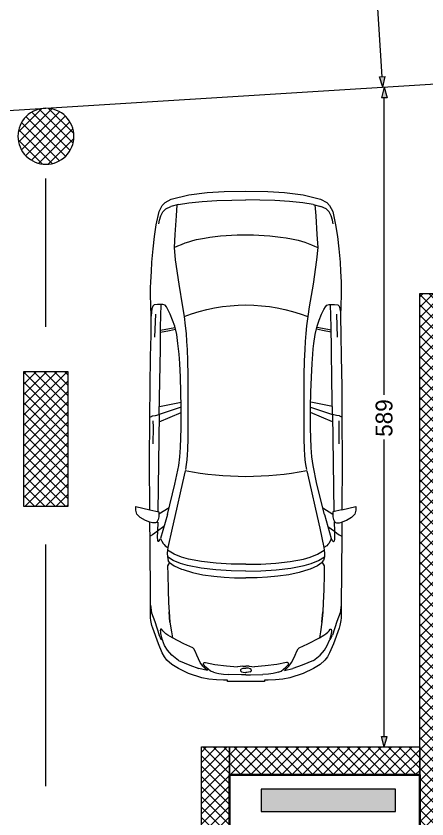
# Model space of a CAD drawing. Header units: millimetres. Extents: x 635850 to 824661, y -5878409 to -5774454.
# Drawn here: x 682583 to 686255, y -5844556 to -5837389 of the extents above; entities that cross this region are included whole.
import ezdxf

# ---------------------------------------------------------------- set-up
doc = ezdxf.new("R2010")
doc.units = ezdxf.units.MM
doc.header["$MEASUREMENT"] = 0
for name, color, linetype, lineweight, true_color in [('A - Ndertesa 4 - 2D Drafting_Pen_No__82', 7, 'Continuous', 20, 0xaaaaaa), ('A - Ndertesa 4 - Dimensionimi Bazik_Pen_No__102', 7, 'Continuous', 13, 0xcccccc), ('A - Ndertesa 4 - Dimensionimi Bazik_Pen_No__82', 7, 'Continuous', 20, 0xaaaaaa), ('A - Ndertesa 4 - Fill Zone_Pen_No__102', 7, 'Continuous', 13, 0xcccccc), ('A - Ndertesa 4 - Veturat_Pen_No__102', 7, 'Continuous', 13, 0xcccccc), ('A - Ndertesa 4 - Vijat e Bodrumeve_Pen_No__82', 7, 'Continuous', 20, 0xaaaaaa)]:
    doc.layers.add(name, color=color, linetype=linetype, lineweight=lineweight, true_color=true_color)
for name, color, linetype in [('A - Ndertesa 4 - Dimensionimi Bazik', 7, 'Continuous'), ('A - Ndertesa 4 - Pllaka meskatit', 7, 'Continuous'), ('A - Ndertesa 4 - Shtyllat', 7, 'Continuous')]:
    doc.layers.add(name, color=color, linetype=linetype)
for name, color, linetype, lineweight in [('A - Ndertesa 4 - Fill Zone_Pen_No__2', 8, 'Continuous', 15), ('A - Ndertesa 4 - Pllaka meskatit_Pen_No__7', 7, 'Continuous', 35), ('A - Ndertesa 4 - Shtyllat_Pen_No__1', 7, 'Continuous', 13), ('A - Ndertesa 4 - Shtyllat_Pen_No__101', 252, 'Continuous', 13)]:
    doc.layers.add(name, color=color, linetype=linetype, lineweight=lineweight)
doc.styles.add('GENERATED_STYLE_1', font='GOTHIC.TTF')
doc.dimstyles.new('GENERATED_STYLE__1', dxfattribs={"dimtxt": 150, "dimasz": 91.78744, "dimexe": 0.18, "dimexo": 0.0625, "dimgap": 0, "dimtad": 0, "dimdec": 0, "dimlfac": 0.1, "dimzin": 0, "dimdsep": 46, "dimtxsty": 'GENERATED_STYLE_1', "dimblk": 'ARROWHEAD_5', "dimblk1": 'ARROWHEAD_5', "dimblk2": 'ARROWHEAD_5', "dimcen": 0.09, "dimse1": 1, "dimse2": 1, "dimclrd": 256, "dimclre": 256, "dimclrt": 256, "dimadec": 0, "dimazin": 0, "dimtfac": 1, "dimtdec": 4, "dimtmove": 0, "dimatfit": 3, "dimfxl": 0, "dimtolj": 1, "dimtzin": 0, "dimarcsym": 0})
pattern_1 = [(45, (664183.82, -5827429.525), (-45.96194, 45.96194), []), (135, (664183.82, -5827429.525), (45.96194, 45.96194), [])]

# ---------------------------------------------------------------- blocks, each defined once
blk = doc.blocks.new('Slab_1', base_point=(672339.8, -5833507))
at = {"layer": 'A - Ndertesa 4 - Pllaka meskatit_Pen_No__7', "color": 7, "linetype": 'Continuous', "lineweight": 35, "flags": 128}
blk.add_lwpolyline([(684489.8, -5846963.8), (686189.9, -5846963.8), (686189.9, -5844163.8), (684489.8, -5844163.8)], close=True, dxfattribs=at)
blk = doc.blocks.new('Column_22', base_point=(682849.8, -5841164.7))
at = {"layer": 'A - Ndertesa 4 - Shtyllat_Pen_No__101', "linetype": 'Continuous', "lineweight": 13}
h = blk.add_hatch(dxfattribs=at)
h.set_pattern_fill('Concrete_Block', color=252, style=0, pattern_type=2)
h.set_pattern_definition(pattern_1)
h.paths.add_polyline_path([(682649.8, -5841764.7), (683049.8, -5841764.7), (683049.8, -5840564.7), (682649.8, -5840564.7)])
at = {"layer": 'A - Ndertesa 4 - Shtyllat_Pen_No__1', "color": 7, "linetype": 'Continuous', "lineweight": 13, "flags": 128}
blk.add_lwpolyline([(682649.8, -5841764.7), (683049.8, -5841764.7), (683049.8, -5840564.7), (682649.8, -5840564.7)], close=True, dxfattribs=at)
blk = doc.blocks.new('Car 05 25_3')
at = {"layer": 'A - Ndertesa 4 - Veturat_Pen_No__102', "color": 254, "linetype": 'Continuous', "lineweight": 13, "true_color": 0xcccccc}
for p, q in [((124.6, 791.4), (129, 820.5)), ((125.7, 743.9), (124.6, 791.4)), ((129, 820.5), (138.9, 832.4)), ((138.9, 832.4), (165.2, 840.3)), ((165.2, 840.3), (194.7, 844.3)), ((194.7, 844.3), (230.8, 845.5)), ((210.9, 809.2), (418.1, 816.2)), ((1115.1, 808.9), (1108.6, 774)), ((1119.5, 833.3), (1115.1, 808.9)), ((1120.2, 836.3), (1119.5, 833.3)), ((1120.7, 838.2), (1120.2, 836.3)), ((1129.9, 858.5), (1120.7, 838.2)), ((1162.6, 830.5), (1220.1, 829.1)), ((1220.1, 829.1), (1369.7, 831.5)), ((1957.8, 858.1), (1977.2, 777.4)), ((2044.5, 783.1), (2063.4, 792.3)), ((2063.4, 792.3), (2070.4, 799.9)), ((2068.7, 787.7), (2065.4, 794.5)), ((2075.3, 835.7), (2067.9, 857.7)), ((2068.7, 787.7), (2148, 790.5)), ((2070.4, 799.9), (2075.2, 809.4)), ((2075.2, 809.4), (2075.3, 835.7)), ((2106.5, 732.2), (2148, 790.5)), ((2148, 790.5), (2166.8, 813.8)), ((2148, 790.5), (2205.6, 792.2)), ((2166.8, 813.8), (2182.3, 834.1)), ((2182.3, 834.1), (2193.2, 856.5)), ((2205.6, 792.2), (2227.2, 791)), ((2227.2, 791), (2232.6, 790)), ((2232.6, 790), (2237.9, 787.3)), ((2808, 852.6), (2876.9, 843.3)), ((2876.9, 843.3), (2954.2, 813.7)), ((2904.1, 832.9), (2905.1, 832.8)), ((2954.2, 813.7), (3075.8, 774.7)), ((-701.1, 743.3), (-729.4, 716.4)), ((-664.9, 761), (-701.1, 743.3)), ((-626.6, 772.5), (-664.9, 761)), ((-594.9, 778.5), (-626.6, 772.5)), ((327.4, 761.9), (125.4, 756.5)), ((132.4, 722.8), (125.7, 743.9)), ((146.7, 710.6), (132.4, 722.8)), ((522, 764.7), (327.4, 761.9)), ((355.3, 762.3), (339.1, 683.1)), ((373.4, 762.6), (357.2, 683.4)), ((813.6, 769.3), (522, 764.7)), ((1108.6, 774), (813.6, 769.3)), ((1036.3, 772.8), (996.5, 578.8)), ((1042, 578), (1107.6, 774)), ((1173.3, 774.9), (1090.3, 577.9)), ((1108.6, 774), (1537.6, 780)), ((1537.6, 780), (1975, 786.1)), ((1939.2, 686.2), (1995.9, 777.4)), ((1977.2, 777.4), (2019.6, 777.4)), ((2000.4, 701.6), (2213.5, 763)), ((2019.6, 777.4), (2044.5, 783.1)), ((2226.6, 769.9), (2213.5, 763)), ((2213.5, 763), (2238.3, 752.2)), ((2234.4, 774), (2226.6, 769.9)), ((2238.5, 776.9), (2234.4, 774)), ((2240.8, 784), (2237.9, 787.3)), ((2238.3, 752.2), (2258.5, 739.7)), ((2238.5, 776.9), (2240.9, 780.5)), ((2240.9, 780.5), (2240.8, 784)), ((2258.5, 739.7), (2269, 731.1)), ((2269, 731.1), (2278.8, 722)), ((2278.8, 722), (2293.8, 697.7)), ((3022.5, 758.3), (3023.7, 762.5)), ((3024.5, 753.7), (3022.5, 758.3)), ((3023.7, 762.5), (3034.6, 765.1)), ((3037.9, 743.5), (3024.5, 753.7)), ((3034.6, 765.1), (3046.9, 763.8)), ((3050.6, 730.7), (3037.9, 743.5)), ((3046.9, 763.8), (3060.9, 762.9)), ((3064.5, 714.6), (3050.6, 730.7)), ((3060.9, 762.9), (3089.9, 757.4)), ((3100.5, 763.1), (3075.8, 774.7)), ((3089.9, 757.4), (3108.4, 751.4)), ((3114.1, 753.3), (3100.5, 763.1)), ((3108.4, 751.4), (3122.9, 746.4)), ((3122.9, 746.4), (3114.1, 753.3)), ((3170.1, 726.6), (3122.9, 746.4)), ((3211.7, 701), (3170.1, 726.6)), ((-768.3, 602.3), (-750.6, 669.8)), ((-729.4, 716.4), (-750.6, 669.8)), ((171.3, 696.6), (146.7, 710.6)), ((212.6, 676.5), (171.3, 696.6)), ((266.3, 654.6), (212.6, 676.5)), ((319.5, 636.4), (266.3, 654.6)), ((339.1, 683.1), (329.6, 633.9)), ((357.2, 683.4), (346.8, 629.5)), ((2000.4, 701.6), (1730.4, 633.8)), ((1952.8, 621.3), (2122, 660)), ((2122, 660), (2293.8, 697.7)), ((2293.8, 697.7), (2317.2, 700.7)), ((2293.8, 697.6), (2293.8, 697.7)), ((2317.2, 700.7), (2345.7, 702.7)), ((2355.1, 639.9), (2317.2, 700.7)), ((2345.7, 702.7), (2378.9, 702)), ((2410.1, 649.1), (2378.9, 702)), ((2378.9, 702), (2410.6, 694.2)), ((2436, 583.2), (2410.1, 649.1)), ((2410.6, 694.2), (2410.6, 694.2)), ((2428.7, 681.7), (2410.6, 694.2)), ((2428.7, 681.7), (2457.3, 700)), ((2428.8, 681.7), (2428.7, 681.7)), ((2428.8, 681.7), (2456.7, 639.8)), ((2457.3, 700), (2535.5, 698)), ((2535.4, 698), (2673.2, 695.5)), ((2535.5, 698), (2535.5, 698)), ((2673.2, 695.5), (2787.2, 691.5)), ((2787.2, 691.5), (2868.4, 687.2)), ((2868.4, 687.2), (2959.7, 679)), ((2959.7, 679), (2868.4, 687.2)), ((2959.7, 679), (3047.2, 666.2)), ((3047.2, 666.2), (3100, 656.6)), ((3077, 697.8), (3064.5, 714.6)), ((3100, 656.6), (3077, 697.8)), ((3152.9, 553.9), (3100, 656.6)), ((3254.3, 663.2), (3211.7, 701)), ((3301.9, 602.8), (3254.3, 663.2)), ((-768.3, 602.3), (-782.8, 510)), ((-764.3, 617.3), (-665.7, 624)), ((-665.7, 624), (-500.9, 634.2)), ((-500.9, 634.2), (-383, 642)), ((-383, 642), (-274.2, 631.3)), ((-274.2, 631.3), (-56.4, 600.5)), ((-56.4, 600.5), (145.9, 566.6)), ((392.7, 617.8), (319.5, 636.4)), ((474.8, 607.1), (392.7, 617.8)), ((521.3, 601.6), (474.8, 607.1)), ((570, 596.8), (521.3, 601.6)), ((652.6, 591), (570, 596.8)), ((772.8, 585), (652.6, 591)), ((907.3, 580.3), (772.8, 585)), ((1042, 578), (907.3, 580.3)), ((1227.8, 577.5), (1042, 578)), ((1316.1, 580.5), (1227.8, 577.5)), ((1403, 584.4), (1316.1, 580.5)), ((1483.9, 590.1), (1403, 584.4)), ((1562, 600.6), (1483.9, 590.1)), ((1730.4, 633.8), (1562, 600.6)), ((1610.7, 544.1), (1779.6, 581.8)), ((1779.6, 581.8), (1952.8, 621.3)), ((2379.8, 575.4), (2355.1, 639.9)), ((2397.3, 514.3), (2379.8, 575.4)), ((2453.6, 521.6), (2436, 583.2)), ((2456.7, 639.8), (2487.2, 574.3)), ((2487.2, 574.3), (2491.8, 562)), ((3301.9, 602.8), (3346, 501.4)), ((-782.8, 510), (-794.5, 390.6)), ((145.9, 566.6), (233.3, 552.3)), ((233.3, 552.3), (315.3, 541.4)), ((315.3, 541.4), (384.3, 535.1)), ((384.3, 535.1), (454.2, 530.4)), ((454.2, 530.4), (526.2, 526.3)), ((526.2, 526.3), (627.7, 521.8)), ((627.7, 521.8), (756.8, 518.1)), ((756.8, 518.1), (1322.6, 518.1)), ((1322.6, 518.1), (1420.5, 521.7)), ((1420.5, 521.7), (1466.6, 524)), ((1466.6, 524), (1510.9, 527.6)), ((1510.9, 527.6), (1554.3, 533.1)), ((1554.3, 533.1), (1596.8, 541)), ((1597.3, 541.2), (1596.7, 540.9)), ((2419.3, 395.7), (2397.3, 514.3)), ((2477.6, 401.1), (2453.6, 521.6)), ((2491.8, 562), (2517.9, 477)), ((3189.6, 475.6), (3152.9, 553.9)), ((2517.9, 477), (2537.5, 384.1)), ((3199.4, 466.8), (3189.6, 475.6)), ((3220.7, 454.4), (3199.4, 466.8)), ((3256.1, 439.2), (3220.7, 454.4)), ((3288.4, 425.1), (3256.1, 439.2)), ((3346, 501.4), (3374.3, 419.6)), ((-794.5, 390.6), (-802.4, 258.7)), ((2433.7, 266.1), (2419.3, 395.7)), ((2493.9, 269.1), (2477.6, 401.1)), ((2537.5, 384.1), (2551.5, 285.6)), ((3319.4, 408.4), (3288.4, 425.1)), ((3353.5, 384.3), (3319.4, 408.4)), ((3321.2, 370.5), (3321, 362.1)), ((3321, 362.1), (3338.3, 276.9)), ((3324.7, 377.3), (3321.2, 370.5)), ((3328.3, 379.6), (3324.7, 377.3)), ((3338.5, 379.5), (3328.3, 379.6)), ((3363.6, 357.8), (3338.5, 379.5)), ((3377.2, 360), (3353.5, 384.3)), ((3391.1, 344.2), (3374.3, 419.6)), ((3391.1, 344.2), (3377.2, 360)), ((3396.7, 315.8), (3363.6, 357.8)), ((3408.1, 289.4), (3396.7, 315.8)), ((3408.1, 289.4), (3413.8, 267.3)), ((-802.4, 258.7), (-806.8, 124.9)), ((2441.6, 132), (2433.7, 266.1)), ((2503.1, 133.2), (2493.9, 269.1)), ((2551.5, 285.6), (2559.7, 193.7)), ((3338.3, 276.9), (3351.9, 172.7)), ((3413.8, 267.3), (3418.5, 242.9)), ((3418.5, 242.9), (3424, 200.7)), ((2559.7, 193.7), (2564.4, 101.2)), ((3351.9, 172.7), (3358.3, 75.9)), ((3424, 200.7), (3427.7, 152)), ((3432.4, 40), (3427.7, 152)), ((-806.8, 124.9), (-808, 0)), ((2444, 0), (2441.6, 132)), ((2506, 0), (2503.1, 133.2)), ((2564.4, 101.2), (2566, 0)), ((3354, 27.9), (3358.3, 75.9)), ((-806.8, -124.9), (-808, 0)), ((2444, 0), (2441.6, -132)), ((2564.4, -101.2), (2566, 0)), ((3354, 27.9), (3354, -0.8)), ((3354, -27.9), (3354, 0.8)), ((3370.9, 11.7), (3370.3, -0.8)), ((3370.9, -11.7), (3370.3, 0.8)), ((3372.5, 23.7), (3370.9, 11.7)), ((3376.3, 39), (3372.5, 23.7)), ((3382, 46.6), (3376.3, 39)), ((3386.2, 48.4), (3382, 46.6)), ((3386.2, 48.4), (3394.3, 48.4)), ((3398.5, 46.6), (3394.3, 48.4)), ((3404.2, 39), (3398.5, 46.6)), ((3404.2, 39), (3408, 23.7)), ((3408, 23.7), (3409.8, 8.1)), ((3409.8, 8.1), (3409.8, 0)), ((3431.8, 57.4), (3431.8, 56.8)), ((3432, 0), (3432.4, 40)), ((3432, 0), (3432.4, -40)), ((2506, 0), (2503.1, -133.2)), ((3354, -27.9), (3358.3, -75.9)), ((3372.5, -23.7), (3370.9, -11.7)), ((3376.3, -39), (3372.5, -23.7)), ((3382, -46.6), (3376.3, -39)), ((3386.2, -48.4), (3382, -46.6)), ((3386.2, -48.4), (3394.3, -48.4)), ((3398.5, -46.6), (3394.3, -48.4)), ((3404.2, -39), (3398.5, -46.6)), ((3404.2, -39), (3408, -23.7)), ((3408, -23.7), (3409.8, -8.1)), ((3409.8, -8.1), (3409.8, 0)), ((3432.4, -40), (3427.7, -152)), ((3431.8, -57.4), (3431.8, -56.8)), ((-802.4, -258.7), (-806.8, -124.9)), ((2441.6, -132), (2433.7, -266.1)), ((2503.1, -133.2), (2493.9, -269.1)), ((2559.7, -193.7), (2564.4, -101.2)), ((3351.9, -172.7), (3358.3, -75.9)), ((2551.5, -285.6), (2559.7, -193.7)), ((3338.3, -276.9), (3351.9, -172.7)), ((3418.5, -242.9), (3424, -200.7)), ((3424, -200.7), (3427.7, -152)), ((-794.5, -390.6), (-802.4, -258.7)), ((2433.7, -266.1), (2419.3, -395.7)), ((2493.9, -269.1), (2477.6, -401.1)), ((2537.5, -384.1), (2551.5, -285.6)), ((3321, -362.1), (3338.3, -276.9)), ((3408.1, -289.4), (3413.8, -267.3)), ((3413.8, -267.3), (3418.5, -242.9)), ((3363.6, -357.8), (3338.5, -379.5)), ((3396.7, -315.8), (3363.6, -357.8)), ((3391.1, -344.2), (3374.3, -419.6)), ((3391.1, -344.2), (3377.2, -360)), ((3408.1, -289.4), (3396.7, -315.8)), ((-782.8, -510), (-794.5, -390.6)), ((2419.3, -395.7), (2397.3, -514.3)), ((2477.6, -401.1), (2453.6, -521.6)), ((2517.9, -477), (2537.5, -384.1)), ((3288.4, -425.1), (3256.1, -439.2)), ((3319.4, -408.4), (3288.4, -425.1)), ((3353.5, -384.3), (3319.4, -408.4)), ((3321.2, -370.5), (3321, -362.1)), ((3324.7, -377.3), (3321.2, -370.5)), ((3328.3, -379.6), (3324.7, -377.3)), ((3338.5, -379.5), (3328.3, -379.6)), ((3346, -501.4), (3374.3, -419.6)), ((3377.2, -360), (3353.5, -384.3)), ((2491.8, -562), (2517.9, -477)), ((3189.6, -475.6), (3152.9, -553.9)), ((3199.4, -466.8), (3189.6, -475.6)), ((3220.7, -454.4), (3199.4, -466.8)), ((3256.1, -439.2), (3220.7, -454.4)), ((3301.9, -602.8), (3346, -501.4)), ((-768.3, -602.3), (-782.8, -510)), ((-56.4, -600.5), (145.9, -566.6)), ((145.9, -566.6), (233.3, -552.3)), ((233.3, -552.3), (315.3, -541.4)), ((315.3, -541.4), (384.3, -535.1)), ((384.3, -535.1), (454.2, -530.4)), ((454.2, -530.4), (526.2, -526.3)), ((526.2, -526.3), (627.7, -521.8)), ((627.7, -521.8), (756.8, -518.1)), ((756.8, -518.1), (1322.6, -518.1)), ((1322.6, -518.1), (1420.5, -521.7)), ((1420.5, -521.7), (1466.6, -524)), ((1466.6, -524), (1510.9, -527.6)), ((1510.9, -527.6), (1554.3, -533.1)), ((1554.3, -533.1), (1596.8, -541)), ((1597.3, -541.2), (1596.7, -540.9)), ((1610.7, -544.1), (1779.6, -581.8)), ((2397.3, -514.3), (2379.8, -575.4)), ((2453.6, -521.6), (2436, -583.2)), ((2487.2, -574.3), (2491.8, -562)), ((3152.9, -553.9), (3100, -656.6)), ((-768.3, -602.3), (-750.6, -669.8)), ((-764.3, -617.3), (-665.7, -624)), ((-665.7, -624), (-500.9, -634.2)), ((-500.9, -634.2), (-383, -642)), ((-383, -642), (-274.2, -631.3)), ((-274.2, -631.3), (-56.4, -600.5)), ((319.5, -636.4), (266.3, -654.6)), ((392.7, -617.8), (319.5, -636.4)), ((339.1, -683.1), (329.6, -633.9)), ((357.2, -683.4), (346.8, -629.5)), ((474.8, -607.1), (392.7, -617.8)), ((521.3, -601.6), (474.8, -607.1)), ((570, -596.8), (521.3, -601.6)), ((652.6, -591), (570, -596.8)), ((772.8, -585), (652.6, -591)), ((907.3, -580.3), (772.8, -585)), ((1042, -578), (907.3, -580.3)), ((1036.3, -772.8), (996.5, -578.8)), ((1227.8, -577.5), (1042, -578)), ((1042, -578), (1107.6, -774)), ((1173.3, -774.9), (1090.3, -577.9)), ((1316.1, -580.5), (1227.8, -577.5)), ((1403, -584.4), (1316.1, -580.5)), ((1483.9, -590.1), (1403, -584.4)), ((1562, -600.6), (1483.9, -590.1)), ((1730.4, -633.8), (1562, -600.6)), ((2000.4, -701.6), (1730.4, -633.8)), ((1779.6, -581.8), (1952.8, -621.3)), ((1952.8, -621.3), (2122, -660)), ((2355.1, -639.9), (2317.2, -700.7)), ((2379.8, -575.4), (2355.1, -639.9)), ((2436, -583.2), (2410.1, -649.1)), ((2428.8, -681.7), (2456.7, -639.8)), ((2456.7, -639.8), (2487.2, -574.3)), ((3301.9, -602.8), (3254.3, -663.2)), ((-729.4, -716.4), (-750.6, -669.8)), ((-701.1, -743.3), (-729.4, -716.4)), ((146.7, -710.6), (132.4, -722.8)), ((171.3, -696.6), (146.7, -710.6)), ((212.6, -676.5), (171.3, -696.6)), ((266.3, -654.6), (212.6, -676.5)), ((355.3, -762.3), (339.1, -683.1)), ((373.4, -762.6), (357.2, -683.4)), ((1939.2, -686.2), (1995.9, -777.4)), ((2000.4, -701.6), (2213.5, -763)), ((2122, -660), (2293.8, -697.7)), ((2278.8, -722), (2293.8, -697.7)), ((2293.8, -697.6), (2293.8, -697.7)), ((2293.8, -697.7), (2317.2, -700.7)), ((2317.2, -700.7), (2345.7, -702.7)), ((2345.7, -702.7), (2378.9, -702)), ((2410.1, -649.1), (2378.9, -702)), ((2378.9, -702), (2410.6, -694.2)), ((2428.7, -681.7), (2410.6, -694.2)), ((2410.6, -694.2), (2410.6, -694.2)), ((2428.8, -681.7), (2428.7, -681.7)), ((2428.7, -681.7), (2457.3, -700)), ((2457.3, -700), (2535.5, -698)), ((2535.4, -698), (2673.2, -695.5)), ((2535.5, -698), (2535.5, -698)), ((2673.2, -695.5), (2787.2, -691.5)), ((2787.2, -691.5), (2868.4, -687.2)), ((2868.4, -687.2), (2959.7, -679)), ((2959.7, -679), (2868.4, -687.2)), ((2959.7, -679), (3047.2, -666.2)), ((3047.2, -666.2), (3100, -656.6)), ((3064.5, -714.6), (3050.6, -730.7)), ((3077, -697.8), (3064.5, -714.6)), ((3100, -656.6), (3077, -697.8)), ((3211.7, -701), (3170.1, -726.6)), ((3254.3, -663.2), (3211.7, -701)), ((-664.9, -761), (-701.1, -743.3)), ((-626.6, -772.5), (-664.9, -761)), ((-594.9, -778.5), (-626.6, -772.5)), ((125.7, -743.9), (124.6, -791.4)), ((327.4, -761.9), (125.4, -756.5)), ((132.4, -722.8), (125.7, -743.9)), ((522, -764.7), (327.4, -761.9)), ((813.6, -769.3), (522, -764.7)), ((1108.6, -774), (813.6, -769.3)), ((1108.6, -774), (1537.6, -780)), ((1115.1, -808.9), (1108.6, -774)), ((1537.6, -780), (1975, -786.1)), ((1957.8, -858.1), (1977.2, -777.4)), ((1977.2, -777.4), (2019.6, -777.4)), ((2019.6, -777.4), (2044.5, -783.1)), ((2044.5, -783.1), (2063.4, -792.3)), ((2068.7, -787.7), (2065.4, -794.5)), ((2068.7, -787.7), (2148, -790.5)), ((2106.5, -732.2), (2148, -790.5)), ((2213.5, -763), (2238.3, -752.2)), ((2226.6, -769.9), (2213.5, -763)), ((2234.4, -774), (2226.6, -769.9)), ((2232.6, -790), (2237.9, -787.3)), ((2238.5, -776.9), (2234.4, -774)), ((2240.8, -784), (2237.9, -787.3)), ((2238.3, -752.2), (2258.5, -739.7)), ((2238.5, -776.9), (2240.9, -780.5)), ((2240.9, -780.5), (2240.8, -784)), ((2258.5, -739.7), (2269, -731.1)), ((2269, -731.1), (2278.8, -722)), ((2954.2, -813.7), (3075.8, -774.7)), ((3024.5, -753.7), (3022.5, -758.3)), ((3022.5, -758.3), (3023.7, -762.5)), ((3023.7, -762.5), (3034.6, -765.1)), ((3037.9, -743.5), (3024.5, -753.7)), ((3034.6, -765.1), (3046.9, -763.8)), ((3050.6, -730.7), (3037.9, -743.5)), ((3046.9, -763.8), (3060.9, -762.9)), ((3060.9, -762.9), (3089.9, -757.4)), ((3100.5, -763.1), (3075.8, -774.7)), ((3089.9, -757.4), (3108.4, -751.4)), ((3114.1, -753.3), (3100.5, -763.1)), ((3108.4, -751.4), (3122.9, -746.4)), ((3122.9, -746.4), (3114.1, -753.3)), ((3170.1, -726.6), (3122.9, -746.4)), ((124.6, -791.4), (129, -820.5)), ((129, -820.5), (138.9, -832.4)), ((138.9, -832.4), (165.2, -840.3)), ((165.2, -840.3), (194.7, -844.3)), ((194.7, -844.3), (230.8, -845.5)), ((210.9, -809.2), (418.1, -816.2)), ((1119.5, -833.3), (1115.1, -808.9)), ((1120.2, -836.3), (1119.5, -833.3)), ((1120.7, -838.2), (1120.2, -836.3)), ((1129.9, -858.5), (1120.7, -838.2)), ((1162.6, -830.5), (1220.1, -829.1)), ((1220.1, -829.1), (1369.7, -831.5)), ((2063.4, -792.3), (2070.4, -799.9)), ((2075.3, -835.7), (2067.9, -857.7)), ((2070.4, -799.9), (2075.2, -809.4)), ((2075.2, -809.4), (2075.3, -835.7)), ((2148, -790.5), (2166.8, -813.8)), ((2148, -790.5), (2205.6, -792.2)), ((2166.8, -813.8), (2182.3, -834.1)), ((2182.3, -834.1), (2193.2, -856.5)), ((2205.6, -792.2), (2227.2, -791)), ((2227.2, -791), (2232.6, -790)), ((2808, -852.6), (2876.9, -843.3)), ((2876.9, -843.3), (2954.2, -813.7))]:
    blk.add_line(p, q, dxfattribs=at)
at = {"layer": 'A - Ndertesa 4 - Veturat_Pen_No__102', "color": 254, "linetype": 'Continuous', "lineweight": 13, "true_color": 0xcccccc, "flags": 128}
blk.add_lwpolyline([(-483.1, -817.3), (-372.3, -830.2), (-251.8, -841), (-168.2, -844.6), (-78.4, -850.6), (-24, -852.3), (40.3, -852.3), (230.8, -845.5), (400, -847.6), (590.7, -851.7), (856.5, -856.2), (1129.9, -858.5), (1536.1, -860.4), (1957.8, -858.1), (1928.9, -983.2), (1961.1, -983.2), (1996.9, -974.9), (2026.9, -945), (2054.6, -897.6), (2067.9, -857.7), (2119.9, -857.4), (2193.2, -856.5), (2808, -852.6), (2855.7, -852.6), (2891.4, -852.5), (2922.5, -852), (2945.2, -849.4), (2989.6, -839.6), (3013.6, -833.1), (3154.3, -782.6), (3235.9, -747.6), (3269.1, -728.3), (3298.6, -705.6), (3337.3, -663.4), (3374.5, -603.6), (3418.4, -512.7), (3457.5, -393.1), (3468.3, -330.9), (3474.5, -263.7), (3478.3, -199.9), (3479.4, -164.9), (3489.5, -164.9), (3489.5, 164.9), (3479.4, 164.9), (3478.3, 199.9), (3474.5, 263.7), (3468.3, 330.9), (3457.5, 393.1), (3418.4, 512.7), (3374.5, 603.6), (3337.3, 663.4), (3298.6, 705.6), (3269.1, 728.3), (3235.9, 747.6), (3154.3, 782.6), (3013.6, 833.1), (2989.6, 839.6), (2945.2, 849.4), (2922.5, 852), (2891.4, 852.5), (2855.7, 852.6), (2808, 852.6), (2193.2, 856.5), (2119.9, 857.4), (2067.9, 857.7), (2054.6, 897.6), (2026.9, 945), (1996.9, 974.9), (1961.1, 983.2), (1928.9, 983.2), (1957.8, 858.1), (1536.1, 860.4), (1129.9, 858.5), (856.5, 856.2), (590.7, 851.7), (400, 847.6), (230.8, 845.5), (40.3, 852.3), (-24, 852.3), (-78.4, 850.6), (-168.2, 844.6), (-251.8, 841), (-372.3, 830.2), (-483.1, 817.3), (-585.2, 801), (-706.3, 775.8), (-757.7, 747), (-784.8, 721.8), (-815, 667.8), (-855.1, 511), (-874.7, 345), (-882.9, 194.7), (-885.4, 0), (-882.9, -194.7), (-874.7, -345), (-855.1, -511), (-815, -667.8), (-784.8, -721.8), (-757.7, -747), (-706.3, -775.8), (-585.2, -801)], close=True, dxfattribs=at)
at = {"layer": 'A - Ndertesa 4 - Veturat_Pen_No__102', "color": 254, "linetype": 'Continuous', "lineweight": 13, "true_color": 0xcccccc}
for centre, radius, start, end in [((492.9, 217.7), 973.2, 154.15445, 170.91173), ((1649.8, 0), 1520.4, 158.69921, 201.30079), ((-1245.2, 0), 2907.3, 349.2142, 10.7858), ((1856.4, -1.7), 2354, 170.8804, 189.92229), ((492.9, -217.7), 973.2, 191.23053, 205.84555)]:
    blk.add_arc(centre, radius, start, end, dxfattribs=at)
blk = doc.blocks.new('*D1499', base_point=(664183.8, -5827429.5))
at = {"layer": 'A - Ndertesa 4 - Dimensionimi Bazik_Pen_No__102', "linetype": 'Continuous', "lineweight": 13, "true_color": 0xcccccc}
for points in [[(685873.4, -5838024.5), (685848.4, -5838117.8), (685898.4, -5838117.8)], [(685873.3, -5843913.8), (685898.3, -5843820.5), (685848.3, -5843820.5)]]:
    blk.add_hatch(color=254, dxfattribs=at).paths.add_polyline_path(points)
at = {"layer": 'A - Ndertesa 4 - Dimensionimi Bazik_Pen_No__102', "color": 254, "linetype": 'Continuous', "lineweight": 13, "true_color": 0xcccccc}
for p, q in [((685873.4, -5838024.5), (685848.4, -5838117.8)), ((685873.4, -5838024.5), (685898.4, -5838117.8)), ((685898.4, -5838117.8), (685848.4, -5838117.8)), ((685873.4, -5840769.3), (685873.4, -5838117.8)), ((685873.3, -5843820.5), (685873.3, -5841168.9)), ((685848.3, -5843820.5), (685898.3, -5843820.5)), ((685873.3, -5843913.8), (685848.3, -5843820.5)), ((685873.3, -5843913.8), (685898.3, -5843820.5))]:
    blk.add_line(p, q, dxfattribs=at)
at = {"layer": 'A - Ndertesa 4 - Dimensionimi Bazik_Pen_No__82', "color": 253, "lineweight": 20, "true_color": 0xaaaaaa, "insert": (685948.3, -5841144.9), "char_height": 150, "attachment_point": 7, "rotation": 89.99907, "style": 'GENERATED_STYLE_1'}
blk.add_mtext('\\A1;{\\pql;\\fCentury Gothic|b0|i0|c0|p34;589}', dxfattribs=at)
blk = doc.blocks.new('ARROWHEAD_5')
at = {"linetype": 'Continuous', "lineweight": 0}
blk.add_hatch(color=0, dxfattribs=at).paths.add_polyline_path([(-1, 0.2679), (0, 0), (-1, -0.2679)])
at = {"color": 0, "linetype": 'Continuous', "lineweight": 0}
blk.add_line((0, 0), (-1, 0), dxfattribs=at)
blk = doc.blocks.new('*D1514', base_point=(664183.8, -5827429.5))
at = {"layer": 'A - Ndertesa 4 - Dimensionimi Bazik_Pen_No__102', "linetype": 'Continuous', "lineweight": 13, "true_color": 0xcccccc}
for points in [[(675493.3, -5833660.9), (675474.2, -5833755.5), (675524.1, -5833752.4)], [(675804.8, -5838651.4), (675824, -5838556.7), (675774.1, -5838559.8)]]:
    blk.add_hatch(color=254, dxfattribs=at).paths.add_polyline_path(points)
at = {"layer": 'A - Ndertesa 4 - Dimensionimi Bazik_Pen_No__102', "color": 254, "linetype": 'Continuous', "lineweight": 13, "true_color": 0xcccccc}
for p, q in [((675493.3, -5833660.9), (675474.2, -5833755.5)), ((675493.3, -5833660.9), (675524.1, -5833752.4)), ((675524.1, -5833752.4), (675474.2, -5833755.5)), ((675636.6, -5835956.7), (675499.1, -5833754)), ((675799, -5838558.3), (675661.5, -5836355.5)), ((675774.1, -5838559.8), (675824, -5838556.7)), ((675804.8, -5838651.4), (675774.1, -5838559.8)), ((675804.8, -5838651.4), (675824, -5838556.7))]:
    blk.add_line(p, q, dxfattribs=at)
at = {"layer": 'A - Ndertesa 4 - Dimensionimi Bazik_Pen_No__82', "color": 253, "lineweight": 20, "true_color": 0xaaaaaa, "insert": (675563.3, -5835985.4), "char_height": 150, "attachment_point": 7, "rotation": 273.57164, "style": 'GENERATED_STYLE_1'}
blk.add_mtext('\\A1;{\\pql;\\fCentury Gothic|b0|i0|c0|p34;500}', dxfattribs=at)
blk = doc.blocks.new('*D1515', base_point=(664183.8, -5827429.5))
at = {"layer": 'A - Ndertesa 4 - Dimensionimi Bazik_Pen_No__102', "linetype": 'Continuous', "lineweight": 13, "true_color": 0xcccccc}
for points in [[(685549.5, -5833033.2), (685530.4, -5833127.8), (685580.3, -5833124.7)], [(685861.1, -5838024.5), (685880.2, -5837929.8), (685830.3, -5837932.9)]]:
    blk.add_hatch(color=254, dxfattribs=at).paths.add_polyline_path(points)
at = {"layer": 'A - Ndertesa 4 - Dimensionimi Bazik_Pen_No__102', "color": 254, "linetype": 'Continuous', "lineweight": 13, "true_color": 0xcccccc}
for p, q in [((685549.5, -5833033.2), (685530.4, -5833127.8)), ((685549.5, -5833033.2), (685580.3, -5833124.7)), ((685580.3, -5833124.7), (685530.4, -5833127.8)), ((685692.9, -5835329.4), (685555.3, -5833126.3)), ((685855.3, -5837931.3), (685717.8, -5835728.2)), ((685830.3, -5837932.9), (685880.2, -5837929.8)), ((685861.1, -5838024.5), (685830.3, -5837932.9)), ((685861.1, -5838024.5), (685880.2, -5837929.8))]:
    blk.add_line(p, q, dxfattribs=at)
at = {"layer": 'A - Ndertesa 4 - Dimensionimi Bazik_Pen_No__82', "color": 253, "lineweight": 20, "true_color": 0xaaaaaa, "insert": (685619.5, -5835358.1), "char_height": 150, "attachment_point": 7, "rotation": 273.57164, "style": 'GENERATED_STYLE_1'}
blk.add_mtext('\\A1;{\\pql;\\fCentury Gothic|b0|i0|c0|p34;500}', dxfattribs=at)
blk = doc.blocks.new('Column_474', base_point=(684364.9, -5845663.8))
at = {"layer": 'A - Ndertesa 4 - Shtyllat_Pen_No__101', "linetype": 'Continuous', "lineweight": 13}
h = blk.add_hatch(dxfattribs=at)
h.set_pattern_fill('Concrete_Block', color=252, style=0, pattern_type=2)
h.set_pattern_definition(pattern_1)
h.paths.add_polyline_path([(684239.9, -5843913.8), (684239.8, -5847413.8), (684489.8, -5847413.8), (684489.9, -5843913.8)])
at = {"layer": 'A - Ndertesa 4 - Shtyllat_Pen_No__1', "color": 7, "linetype": 'Continuous', "lineweight": 13, "flags": 128}
blk.add_lwpolyline([(684239.9, -5843913.8), (684489.9, -5843913.8), (684489.8, -5847413.8), (684239.8, -5847413.8)], close=True, dxfattribs=at)
blk = doc.blocks.new('Column_475', base_point=(685339.9, -5844038.8))
at = {"layer": 'A - Ndertesa 4 - Shtyllat_Pen_No__101', "linetype": 'Continuous', "lineweight": 13}
h = blk.add_hatch(dxfattribs=at)
h.set_pattern_fill('Concrete_Block', color=252, style=0, pattern_type=2)
h.set_pattern_definition(pattern_1)
h.paths.add_polyline_path([(684489.9, -5844163.8), (686189.9, -5844163.8), (686189.9, -5843913.8), (684489.9, -5843913.8)])
at = {"layer": 'A - Ndertesa 4 - Shtyllat_Pen_No__1', "color": 7, "linetype": 'Continuous', "lineweight": 13, "flags": 128}
blk.add_lwpolyline([(684489.9, -5844163.8), (684489.9, -5843913.8), (686189.9, -5843913.8), (686189.9, -5844163.8)], close=True, dxfattribs=at)
blk = doc.blocks.new('Column_476', base_point=(686314.9, -5843639.7))
at = {"layer": 'A - Ndertesa 4 - Shtyllat_Pen_No__101', "linetype": 'Continuous', "lineweight": 13}
h = blk.add_hatch(dxfattribs=at)
h.set_pattern_fill('Concrete_Block', color=252, style=0, pattern_type=2)
h.set_pattern_definition(pattern_1)
h.paths.add_polyline_path([(686190, -5839864.7), (686189.8, -5847414.7), (686439.8, -5847414.7), (686440, -5839864.7)])
at = {"layer": 'A - Ndertesa 4 - Shtyllat_Pen_No__1', "color": 7, "linetype": 'Continuous', "lineweight": 13, "flags": 128}
blk.add_lwpolyline([(686190, -5839864.7), (686440, -5839864.7), (686439.8, -5847414.7), (686189.8, -5847414.7)], close=True, dxfattribs=at)
blk = doc.blocks.new('Column_502', base_point=(682849.8, -5838462.2))
at = {"layer": 'A - Ndertesa 4 - Shtyllat_Pen_No__101', "linetype": 'Continuous', "lineweight": 13}
h = blk.add_hatch(dxfattribs=at)
h.set_pattern_fill('Concrete_Block', color=252, style=0, pattern_type=2)
h.set_pattern_definition(pattern_1)
h.paths.add_polyline_path([(682849.8, -5838712.2, 0.414214), (683099.8, -5838462.2, 0.414214), (682849.8, -5838212.2, 0.414214), (682599.8, -5838462.2, 0.414214)])
at = {"layer": 'A - Ndertesa 4 - Shtyllat_Pen_No__1', "color": 7, "linetype": 'Continuous', "lineweight": 13, "flags": 128}
blk.add_lwpolyline([(682849.8, -5838712.2, 0.414214), (683099.8, -5838462.2, 0.414214), (682849.8, -5838212.2, 0.414214), (682599.8, -5838462.2, 0.414214)], format="xyb", close=True, dxfattribs=at)

msp = doc.modelspace()

# ---------------------------------------------------------------- hatches: boundary and pattern name
at = {"layer": 'A - Ndertesa 4 - Fill Zone_Pen_No__102', "linetype": 'Continuous', "lineweight": 0, "true_color": 0xe5e5e5}
msp.add_hatch(color=254, dxfattribs=at).paths.add_polyline_path([(684774.7, -5844488.8), (685974.7, -5844488.8), (685974.7, -5844288.8), (684774.7, -5844288.8)])

# ---------------------------------------------------------------- linework, layer by layer
at = {"layer": 'A - Ndertesa 4 - 2D Drafting_Pen_No__82', "color": 253, "linetype": 'Continuous', "lineweight": 20, "true_color": 0xaaaaaa, "flags": 128}
for points in [[(682849.8, -5840164.7), (682849.8, -5838839.1)], [(682849.8, -5844263.8), (682849.8, -5842105.6)]]:
    msp.add_lwpolyline(points, dxfattribs=at)
at = {"layer": 'A - Ndertesa 4 - Fill Zone_Pen_No__2', "color": 8, "linetype": 'Continuous', "lineweight": 15, "flags": 128}
msp.add_lwpolyline([(684774.7, -5844488.8), (685974.7, -5844488.8), (685974.7, -5844288.8), (684774.7, -5844288.8)], close=True, dxfattribs=at)
at = {"layer": 'A - Ndertesa 4 - Vijat e Bodrumeve_Pen_No__82', "color": 253, "linetype": 'Continuous', "lineweight": 20, "true_color": 0xaaaaaa, "flags": 128}
msp.add_lwpolyline([(672339.8, -5838867.4), (695931.7, -5837396.6)], dxfattribs=at)

# ---------------------------------------------------------------- block references
at = {"layer": 'A - Ndertesa 4 - Pllaka meskatit', "color": 7, "linetype": 'Continuous', "lineweight": 35}
msp.add_blockref('Slab_1', (672339.8, -5833507), dxfattribs=at)
at = {"layer": 'A - Ndertesa 4 - Shtyllat', "color": 7, "lineweight": 13}
for name, p in [('Column_502', (682849.8, -5838462.2)), ('Column_476', (686314.9, -5843639.7)), ('Column_22', (682849.8, -5841164.7)), ('Column_474', (684364.9, -5845663.8)), ('Column_475', (685339.9, -5844038.8))]:
    msp.add_blockref(name, p, dxfattribs=at)
at = {"layer": 'A - Ndertesa 4 - Veturat_Pen_No__102', "color": 254, "linetype": 'Continuous', "lineweight": 13, "true_color": 0xcccccc, "xscale": -1, "zscale": 1000, "rotation": 90}
msp.add_blockref('Car 05 25_3', (684636.9, -5839838.8), dxfattribs=at)

# ---------------------------------------------------------------- dimensions: what is measured, and where the dimension line sits
at = {"layer": 'A - Ndertesa 4 - Dimensionimi Bazik', "color": 254, "linetype": 'Continuous', "lineweight": 13, "true_color": 0xcccccc}
for base, p1, p2, angle, picture, middle, turn in [((675493.3, -5833660.9), (675804.8, -5838651.4), (696747.4, -5832334.2), 93.57164, '*D1514', (675648.8, -5836151.9), 273.57164), ((685549.5, -5833033.2), (685861.1, -5838024.5), (696747.4, -5832334.2), 93.57164, '*D1515', (685705, -5835524.6), 273.57164), ((685873.4, -5838024.5), (684239.9, -5843913.8), (685861.1, -5838024.5), 89.99907, '*D1499', (685873.3, -5840973.4), 89.99907)]:
    dim = msp.add_linear_dim(base=base, p1=p1, p2=p2, angle=angle, dimstyle='GENERATED_STYLE__1', dxfattribs=at)
    dim.commit()
    dim.dimension.update_dxf_attribs({"geometry": picture, "text_midpoint": middle, "dimtype": 160, "text_rotation": turn})

doc.saveas('drawing.dxf')
